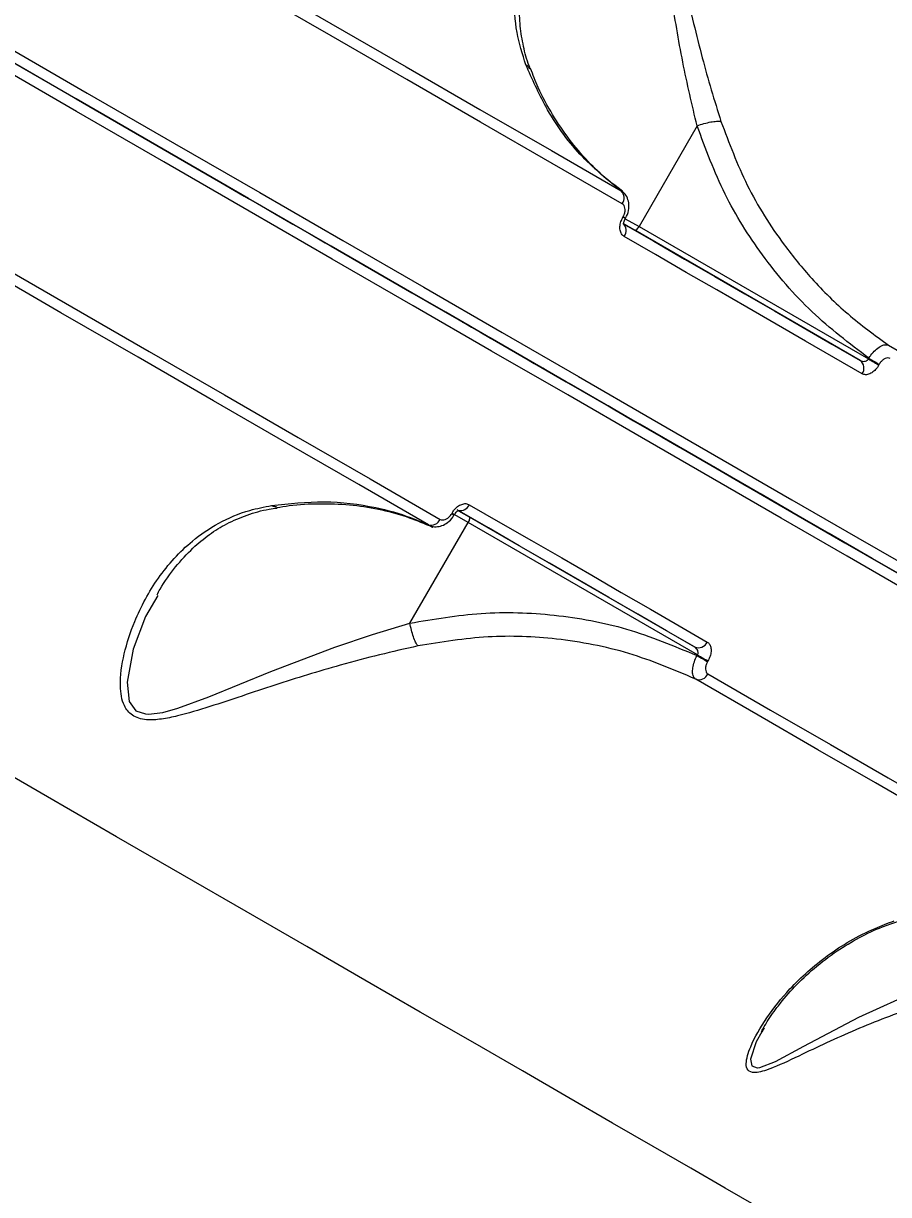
# Model space of a CAD drawing. Header units: millimetres. Extents: x -6006 to 5875, y -6399 to 6717.
# Drawn here: x 2180.7 to 2261.7, y 1250.8 to 1360.5 of the extents above; entities that cross this region are included whole.
import ezdxf

# ---------------------------------------------------------------- set-up
doc = ezdxf.new("R2010")
doc.units = ezdxf.units.MM
for name, color, linetype in [('DIKOM_ОБЪЕКТ', 7, 'Continuous'), ('DIKOM_РАЗМЕР_ЗОНА', 7, 'Continuous'), ('DIKOM_РАЗМЕР_ОБЪЕКТА', 7, 'Continuous')]:
    doc.layers.add(name, color=color, linetype=linetype)
doc.styles.add('style1', font='arial.ttf', dxfattribs={"width": 0.8})
doc.dimstyles.new('1-50', dxfattribs={"dimtxt": 300, "dimasz": 200, "dimexe": 100, "dimexo": 0, "dimgap": 100, "dimtad": 0, "dimdec": 0, "dimtxsty": 'style1', "dimcen": 0, "dimclrd": 7, "dimclre": 7, "dimadec": 1, "dimazin": 2, "dimtfac": 1, "dimtdec": 0, "dimtmove": 1, "dimatfit": 3, "dimfxl": 0, "dimlwd": 25, "dimlwe": 18, "dimarcsym": 0})

# ---------------------------------------------------------------- blocks, each defined once
blk = doc.blocks.new('*D15')
at = {"layer": 'Defpoints', "color": 0, "transparency": 16777216}
for p in [(-4354.46, 4593.05), (3409.28, 4593.05), (-1328.61, -3571.89)]:
    blk.add_point(p, dxfattribs=at)
at = {"layer": 'DIKOM_РАЗМЕР_ОБЪЕКТА', "color": 7, "lineweight": 18, "transparency": 16777216}
for p, q in [((3409.28, 4593.05), (-4454.46, 4593.05)), ((-1328.61, -3571.89), (-4454.46, -3571.89))]:
    blk.add_line(p, q, dxfattribs=at)
at = {"layer": 'DIKOM_РАЗМЕР_ОБЪЕКТА', "color": 7, "lineweight": 25, "transparency": 16777216}
for p, q in [((-4354.46, 4393.05), (-4354.46, 968.7)), ((-4354.46, -3371.89), (-4354.46, 52.46))]:
    blk.add_line(p, q, dxfattribs=at)
at = {"layer": 'DIKOM_РАЗМЕР_ОБЪЕКТА', "color": 7, "transparency": 16777216}
for points in [[(-4387.8, 4393.05), (-4321.13, 4393.05), (-4354.46, 4593.05)], [(-4387.8, -3371.89), (-4321.13, -3371.89), (-4354.46, -3571.89)]]:
    blk.add_solid(points, dxfattribs=at)
at = {"layer": 'DIKOM_РАЗМЕР_ОБЪЕКТА', "color": 0, "transparency": 16777216, "insert": (-4354.46, 510.58), "char_height": 300, "attachment_point": 5, "rotation": 90, "style": 'style1'}
blk.add_mtext('8150', dxfattribs=at)
blk = doc.blocks.new('*D16')
at = {"layer": 'Defpoints', "color": 0, "transparency": 16777216}
for p in [(3934.59, 4272.92), (-3710.11, -290.96), (3934.59, -4791.62)]:
    blk.add_point(p, dxfattribs=at)
at = {"layer": 'DIKOM_РАЗМЕР_ОБЪЕКТА', "color": 7, "lineweight": 18, "transparency": 16777216}
for p, q in [((3934.59, 4272.92), (3934.59, -4891.62)), ((-3710.11, -290.96), (-3710.11, -4891.62))]:
    blk.add_line(p, q, dxfattribs=at)
at = {"layer": 'DIKOM_РАЗМЕР_ОБЪЕКТА', "color": 7, "lineweight": 25, "transparency": 16777216}
for p, q in [((-3510.11, -4791.62), (-1432.64, -4791.62)), ((3734.59, -4791.62), (-518.7, -4791.62))]:
    blk.add_line(p, q, dxfattribs=at)
at = {"layer": 'DIKOM_РАЗМЕР_ОБЪЕКТА', "color": 7, "transparency": 16777216}
for points in [[(-3510.11, -4758.29), (-3510.11, -4824.96), (-3710.11, -4791.62)], [(3734.59, -4758.29), (3734.59, -4824.96), (3934.59, -4791.62)]]:
    blk.add_solid(points, dxfattribs=at)
at = {"layer": 'DIKOM_РАЗМЕР_ОБЪЕКТА', "color": 0, "transparency": 16777216, "insert": (-975.67, -4791.62), "char_height": 300, "attachment_point": 5, "style": 'style1'}
blk.add_mtext('7650', dxfattribs=at)
blk = doc.blocks.new('*D14')
at = {"layer": 'Defpoints', "color": 0, "transparency": 16777216}
for p in [(3463.26, 6716.57), (-5809.49, -5571.89), (-1350.38, -5571.89)]:
    blk.add_point(p, dxfattribs=at)
at = {"layer": 'DIKOM_РАЗМЕР_ЗОНА', "color": 7, "lineweight": 18, "transparency": 16777216}
for p, q in [((3463.26, 6716.57), (-5909.49, 6716.57)), ((-1350.38, -5571.89), (-5909.49, -5571.89))]:
    blk.add_line(p, q, dxfattribs=at)
at = {"layer": 'DIKOM_РАЗМЕР_ЗОНА', "color": 7, "lineweight": 25, "transparency": 16777216}
for p, q in [((-5809.49, 6516.57), (-5809.49, 1149.14)), ((-5809.49, -5371.89), (-5809.49, 69.36))]:
    blk.add_line(p, q, dxfattribs=at)
at = {"layer": 'DIKOM_РАЗМЕР_ЗОНА', "color": 7, "transparency": 16777216}
for points in [[(-5842.83, 6516.57), (-5776.16, 6516.57), (-5809.49, 6716.57)], [(-5842.83, -5371.89), (-5776.16, -5371.89), (-5809.49, -5571.89)]]:
    blk.add_solid(points, dxfattribs=at)
at = {"layer": 'DIKOM_РАЗМЕР_ЗОНА', "color": 0, "transparency": 16777216, "insert": (-5809.49, 609.25), "char_height": 300, "attachment_point": 5, "rotation": 90, "style": 'style1'}
blk.add_mtext('12300', dxfattribs=at)
blk = doc.blocks.new('*D13')
at = {"layer": 'Defpoints', "color": 0, "transparency": 16777216}
for p in [(5874.9, 4901.57), (-5210.11, -1293.83), (5874.9, -6202.3)]:
    blk.add_point(p, dxfattribs=at)
at = {"layer": 'DIKOM_РАЗМЕР_ЗОНА', "color": 7, "lineweight": 18, "transparency": 16777216}
for p, q in [((5874.9, 4901.57), (5874.9, -6302.3)), ((-5210.11, -1293.83), (-5210.11, -6302.3))]:
    blk.add_line(p, q, dxfattribs=at)
at = {"layer": 'DIKOM_РАЗМЕР_ЗОНА', "color": 7, "lineweight": 25, "transparency": 16777216}
for p, q in [((-5010.11, -6202.3), (160.46, -6202.3)), ((5674.9, -6202.3), (1240.24, -6202.3))]:
    blk.add_line(p, q, dxfattribs=at)
at = {"layer": 'DIKOM_РАЗМЕР_ЗОНА', "color": 7, "transparency": 16777216}
for points in [[(-5010.11, -6168.97), (-5010.11, -6235.64), (-5210.11, -6202.3)], [(5674.9, -6168.97), (5674.9, -6235.64), (5874.9, -6202.3)]]:
    blk.add_solid(points, dxfattribs=at)
at = {"layer": 'DIKOM_РАЗМЕР_ЗОНА', "color": 0, "transparency": 16777216, "insert": (700.35, -6202.3), "char_height": 300, "attachment_point": 5, "style": 'style1'}
blk.add_mtext('11100', dxfattribs=at)

msp = doc.modelspace()

# ---------------------------------------------------------------- linework, layer by layer
at = {"layer": 'DIKOM_ОБЪЕКТ', "color": 7, "linetype": 'Continuous', "lineweight": 15}
for p, q in [((2243.73, 1350.92), (2238.29, 1341.49)), ((2236.73, 1344.82), (2236.2, 1345.22)), ((2236.78, 1342.36), (2236.8, 1342.41)), ((2237.9, 1341.14), (2236.91, 1341.71)), ((2237, 1342.23), (2237.03, 1342.28)), ((2237, 1342.23), (2238.29, 1341.49)), ((2238.29, 1341.49), (2259.76, 1329.09)), ((2258.98, 1328.96), (2237.9, 1341.14)), ((2259.76, 1329.09), (2259.8, 1329.16)), ((2260.78, 1328.6), (2260.74, 1328.53)), ((2220.75, 1314.6), (2220.78, 1314.65)), ((2220.78, 1314.65), (2221, 1314.52)), ((2220.97, 1314.47), (2221, 1314.52)), ((2222.29, 1313.78), (2221.03, 1314.5)), ((2221.4, 1314.87), (2222.39, 1314.29)), ((2222.39, 1314.29), (2243.48, 1302.12)), ((2216.84, 1304.35), (2222.29, 1313.78)), ((2243.76, 1301.38), (2222.29, 1313.78)), ((2243.72, 1301.31), (2243.76, 1301.38)), ((2244.74, 1300.81), (2244.7, 1300.74)), ((2250.02, 1266.44), (2249.8, 1266.08))]:
    msp.add_line(p, q, dxfattribs=at)
at = {"layer": 'DIKOM_ОБЪЕКТ', "color": 7, "linetype": 'Continuous', "lineweight": 15, "flags": 128}
for points in [[(2197.51, 1346.56), (2194.2, 1348.47), (2187.13, 1352.55), (2179.84, 1356.76), (2172.35, 1361.08), (2164.66, 1365.52), (2156.78, 1370.07), (2148.71, 1374.73), (2140.46, 1379.49), (2132.05, 1384.35), (2123.47, 1389.31), (2114.73, 1394.35), (2105.86, 1399.48), (2096.84, 1404.68), (2087.7, 1409.96)], [(2179.61, 1377.74), (2187.3, 1373.31), (2194.83, 1368.95), (2202.22, 1364.69), (2209.44, 1360.52), (2216.49, 1356.45), (2223.38, 1352.47), (2230.09, 1348.6), (2236.62, 1344.83)], [(2236.72, 1343.62), (2230.17, 1347.4), (2223.44, 1351.28), (2216.54, 1355.27), (2209.47, 1359.35), (2202.23, 1363.53), (2194.83, 1367.8), (2187.28, 1372.16), (2179.58, 1376.61)], [(2263.48, 1308.47), (2257.57, 1311.88), (2251.4, 1315.44), (2245, 1319.14), (2238.35, 1322.98), (2231.46, 1326.96), (2224.35, 1331.06), (2217.02, 1335.3), (2209.47, 1339.65), (2201.71, 1344.13), (2193.75, 1348.73), (2185.59, 1353.44), (2177.24, 1358.26)], [(2177.24, 1358.26), (2185.59, 1353.44), (2193.75, 1348.73), (2201.71, 1344.13), (2209.47, 1339.65), (2217.02, 1335.3), (2224.35, 1331.06), (2231.46, 1326.96), (2238.35, 1322.98), (2245, 1319.14), (2251.4, 1315.44), (2257.57, 1311.88), (2263.48, 1308.47)], [(2178.25, 1358.83), (2186.62, 1354), (2194.8, 1349.28), (2202.79, 1344.67), (2210.56, 1340.18), (2218.13, 1335.81), (2225.48, 1331.56), (2232.61, 1327.45), (2239.51, 1323.46), (2246.17, 1319.62), (2252.6, 1315.91), (2258.78, 1312.34), (2264.7, 1308.92)], [(2263.7, 1307.19), (2257.78, 1310.61), (2251.6, 1314.18), (2245.17, 1317.88), (2238.51, 1321.73), (2231.61, 1325.72), (2224.48, 1329.83), (2217.13, 1334.08), (2209.56, 1338.44), (2201.79, 1342.94), (2193.8, 1347.54), (2185.62, 1352.27), (2177.25, 1357.1)], [(2162.52, 1347.06), (2170.22, 1342.62), (2177.77, 1338.25), (2185.17, 1333.98), (2192.41, 1329.8), (2199.48, 1325.72), (2206.38, 1321.74), (2213.11, 1317.85), (2219.66, 1314.07)], [(2196.57, 1347.1), (2196.61, 1347.08), (2196.92, 1346.9), (2197.46, 1346.59)], [(2218.57, 1313.55), (2212.04, 1317.32), (2205.32, 1321.2), (2198.44, 1325.17), (2191.38, 1329.25), (2184.16, 1333.42), (2176.78, 1337.68), (2169.24, 1342.03), (2161.55, 1346.47)], [(2197.44, 1346.6), (2197.44, 1346.6), (2197.65, 1346.48), (2198.18, 1346.17), (2198.99, 1345.71), (2200.05, 1345.09), (2201.33, 1344.35)], [(2201.33, 1344.35), (2202.77, 1343.52), (2204.31, 1342.63), (2205.89, 1341.72), (2207.44, 1340.83), (2208.9, 1339.98), (2210.21, 1339.23), (2211.31, 1338.59), (2212.17, 1338.09), (2212.74, 1337.76), (2213.01, 1337.61), (2213.03, 1337.6)], [(2236.76, 1341.79), (2239.68, 1340.11), (2242.56, 1338.45), (2245.4, 1336.81), (2248.2, 1335.19), (2250.96, 1333.6), (2253.67, 1332.03), (2256.35, 1330.49), (2258.98, 1328.96)], [(2236.92, 1341.7), (2237.02, 1341.65), (2237.28, 1341.5), (2237.23, 1341.53), (2236.95, 1341.69)], [(2237.9, 1341.14), (2237.93, 1341.13), (2237.97, 1341.14), (2238.02, 1341.17), (2238.07, 1341.21), (2238.12, 1341.26), (2238.18, 1341.33), (2238.23, 1341.41), (2238.29, 1341.49)], [(2259.18, 1327.7), (2256.54, 1329.22), (2253.86, 1330.77), (2251.13, 1332.34), (2248.37, 1333.94), (2245.56, 1335.56), (2242.71, 1337.2), (2239.83, 1338.87), (2236.9, 1340.56)], [(2213.04, 1337.59), (2213.27, 1337.46), (2213.74, 1337.19), (2213.89, 1337.1)], [(2266.55, 1306.7), (2263.88, 1308.24), (2260.12, 1310.41), (2256.08, 1312.74), (2251.76, 1315.24), (2247.16, 1317.9), (2242.29, 1320.71), (2237.15, 1323.67), (2231.76, 1326.79), (2226.11, 1330.05), (2220.2, 1333.46), (2214.05, 1337.01), (2213.13, 1337.54)], [(2221.75, 1332.56), (2221.77, 1332.55), (2222.03, 1332.4), (2222.59, 1332.08), (2223.39, 1331.62), (2224.38, 1331.05), (2225.46, 1330.42), (2226.57, 1329.78), (2227.6, 1329.19), (2228.47, 1328.68), (2229.11, 1328.31), (2229.48, 1328.1), (2229.55, 1328.06)], [(2223.7, 1331.44), (2222.83, 1331.94), (2222.19, 1332.31), (2221.82, 1332.52), (2221.77, 1332.55), (2222.03, 1332.4), (2222.59, 1332.08), (2223.39, 1331.62), (2224.38, 1331.05), (2225.46, 1330.42), (2226.57, 1329.78), (2227.6, 1329.19), (2228.47, 1328.68), (2229.11, 1328.31), (2229.48, 1328.1), (2229.53, 1328.07), (2229.27, 1328.22), (2228.71, 1328.54), (2227.91, 1329.01), (2226.92, 1329.58), (2225.83, 1330.21), (2224.73, 1330.84), (2223.7, 1331.44)], [(2261.65, 1330.38), (2267.49, 1327.01), (2273.1, 1323.77), (2278.48, 1320.66), (2283.62, 1317.69), (2288.52, 1314.86), (2293.18, 1312.18), (2297.59, 1309.63), (2301.74, 1307.23)], [(2259.76, 1329.09), (2259.9, 1329.02), (2260.03, 1328.94), (2260.17, 1328.86), (2260.3, 1328.78), (2260.43, 1328.71), (2260.55, 1328.64), (2260.65, 1328.58), (2260.74, 1328.53)], [(2259.8, 1329.16), (2259.94, 1329.08), (2260.07, 1329.01), (2260.21, 1328.93), (2260.34, 1328.85), (2260.47, 1328.78), (2260.59, 1328.71), (2260.69, 1328.65), (2260.78, 1328.6)], [(2248.38, 1317.19), (2246.88, 1318.05), (2245.28, 1318.98), (2243.64, 1319.93), (2242.01, 1320.87), (2240.45, 1321.77), (2239.03, 1322.59), (2237.78, 1323.31), (2236.76, 1323.9), (2236.01, 1324.33), (2235.54, 1324.6), (2235.39, 1324.69), (2235.54, 1324.6), (2236.01, 1324.33), (2236.76, 1323.9), (2237.78, 1323.31), (2239.02, 1322.59), (2240.45, 1321.77), (2242.01, 1320.87), (2243.64, 1319.93), (2245.28, 1318.98), (2246.88, 1318.05), (2248.38, 1317.19), (2249.72, 1316.42), (2250.86, 1315.76), (2251.75, 1315.25), (2252.36, 1314.89), (2252.67, 1314.71), (2252.67, 1314.71), (2252.36, 1314.89), (2251.75, 1315.25), (2250.86, 1315.76), (2249.72, 1316.42), (2248.38, 1317.19)], [(2222.4, 1315.44), (2225.33, 1313.75), (2228.21, 1312.09), (2231.06, 1310.45), (2233.87, 1308.83), (2236.63, 1307.23), (2239.36, 1305.66), (2242.04, 1304.11), (2244.68, 1302.58)], [(2243.48, 1302.12), (2240.85, 1303.64), (2238.17, 1305.18), (2235.46, 1306.75), (2232.7, 1308.35), (2229.9, 1309.96), (2227.06, 1311.6), (2224.18, 1313.26), (2221.26, 1314.95)], [(2221.8, 1314.64), (2221.73, 1314.68), (2221.43, 1314.85)], [(2222.39, 1314.29), (2222.42, 1314.27), (2222.43, 1314.23), (2222.43, 1314.18), (2222.42, 1314.11), (2222.4, 1314.03), (2222.37, 1313.95), (2222.33, 1313.87), (2222.29, 1313.78)], [(2193.25, 1306.95), (2192.09, 1304.96), (2190.93, 1301.92), (2190.35, 1298.83), (2190.55, 1297), (2191.18, 1296.15), (2192.08, 1295.84), (2192.37, 1295.82), (2193.7, 1295.97), (2195.11, 1296.37), (2198.02, 1297.45), (2203.82, 1299.82), (2209.81, 1302.11), (2213.33, 1303.3), (2216.84, 1304.35), (2216.84, 1304.35), (2216.84, 1304.35)], [(2243.72, 1301.31), (2243.86, 1301.23), (2243.99, 1301.15), (2244.13, 1301.08), (2244.26, 1301), (2244.39, 1300.93), (2244.51, 1300.86), (2244.61, 1300.8), (2244.7, 1300.74)], [(2243.76, 1301.38), (2243.9, 1301.3), (2244.03, 1301.22), (2244.17, 1301.14), (2244.3, 1301.07), (2244.43, 1300.99), (2244.55, 1300.93), (2244.65, 1300.87), (2244.74, 1300.81)], [(2283.69, 1275.95), (2279.53, 1278.35), (2275.12, 1280.9), (2270.46, 1283.59), (2265.56, 1286.42), (2260.42, 1289.39), (2255.04, 1292.49), (2249.43, 1295.73), (2243.6, 1299.1)], [(2244.74, 1299.59), (2250.59, 1296.21), (2256.22, 1292.97), (2261.6, 1289.85), (2266.76, 1286.88), (2271.67, 1284.04), (2276.33, 1281.35), (2280.75, 1278.8), (2284.92, 1276.39)], [(2249.3, 1249.75), (2246.36, 1251.44), (2243.14, 1253.3), (2239.62, 1255.33), (2235.82, 1257.53), (2231.73, 1259.89), (2227.37, 1262.41), (2222.73, 1265.09), (2217.81, 1267.92), (2212.63, 1270.91), (2207.19, 1274.05), (2201.5, 1277.34), (2195.55, 1280.78), (2189.35, 1284.35), (2182.92, 1288.07), (2176.25, 1291.92)], [(2249.8, 1266.08), (2249.25, 1265.12), (2248.73, 1263.51), (2248.84, 1262.9), (2249.36, 1262.71), (2249.37, 1262.71), (2249.61, 1262.74), (2251.06, 1263.3), (2253.73, 1264.74), (2258.88, 1267.46), (2264.51, 1269.99), (2269.06, 1271.59), (2273.78, 1272.84), (2276.59, 1273.37), (2279.39, 1273.74), (2279.39, 1273.74), (2279.39, 1273.74)]]:
    msp.add_lwpolyline(points, dxfattribs=at)
at = {"layer": 'DIKOM_ОБЪЕКТ', "color": 7, "linetype": 'Continuous', "lineweight": 15}
for centre, radius, start, end in [((2235.97, 1344.17), 0.924, 323.5713, 45.2088), ((2236.19, 1341.1), 0.9, 322.8095, 50.2382), ((2225.18, 1321.99), 23.44, 59.7086, 60.349), ((2315.73, 1478.86), 157.63, 239.9551, 240.0503), ((2258.43, 1328.23), 0.918, 324.4309, 53.029), ((2221.54, 1315.83), 0.947, 260.9457, 335.9575), ((2218.81, 1314.44), 0.925, 254.8043, 336.4149), ((2118.81, 1137.76), 204.12, 59.966, 60.0395), ((2243.84, 1302.96), 0.917, 246.9718, 335.5899), ((2243.89, 1299.99), 0.937, 251.5156, 334.8528)]:
    msp.add_arc(centre, radius, start, end, dxfattribs=at)
for points, knots in [([(2227.7, 1356.64), (2227.38, 1357.65), (2226.69, 1359.82), (2226.58, 1363.11), (2227.22, 1366.79), (2228.86, 1370.65), (2231.29, 1374.08), (2233.62, 1376.31), (2235.4, 1377.47), (2236.75, 1378), (2237.71, 1377.95), (2238.47, 1377.63), (2239.23, 1376.97), (2240.08, 1375.23), (2240.77, 1372.75), (2241.6, 1368.87), (2242.64, 1363.67), (2243.89, 1358.42), (2245.03, 1354.28), (2245.65, 1352.33), (2245.96, 1351.34)], [0, 0, 0, 0, 0.059056, 0.126771, 0.196529, 0.289997, 0.386193, 0.452771, 0.486432, 0.520906, 0.548913, 0.55425, 0.580046, 0.61521, 0.661735, 0.709494, 0.80614, 0.905605, 0.952553, 1, 1, 1, 1]), ([(2243.73, 1350.92), (2243.73, 1350.92), (2243.25, 1352.86), (2242.32, 1356.93), (2241.27, 1363.2), (2240.62, 1368.37), (2240.07, 1372.32), (2239.6, 1374.77), (2238.92, 1376.52), (2238.24, 1377.15), (2237.55, 1377.43), (2236.66, 1377.39), (2235.39, 1376.76), (2233.68, 1375.45), (2231.53, 1373.2), (2230.22, 1371.06), (2229.5, 1369.88)], [0, 0, 0, 0, 0.000023, 0.138408, 0.280463, 0.426222, 0.493205, 0.561306, 0.609403, 0.643588, 0.650648, 0.688199, 0.735187, 0.784043, 0.880595, 1, 1, 1, 1]), ([(2228.11, 1356.29), (2228.08, 1356.37), (2227.78, 1357.07), (2227.44, 1358.41), (2227.12, 1360.31), (2227.07, 1362.29), (2227.29, 1364.31), (2227.84, 1366.37), (2228.55, 1368.27), (2229.2, 1369.41), (2229.48, 1369.9)], [0, 0, 0, 0, 0.016493, 0.141006, 0.273696, 0.415103, 0.564424, 0.719685, 0.879169, 1, 1, 1, 1]), ([(2236.62, 1344.83), (2235.29, 1345.92), (2232.58, 1348.13), (2229.64, 1352.23), (2228.29, 1355.31), (2227.7, 1356.64)], [0, 0, 0, 0, 0.355856, 0.721483, 1, 1, 1, 1]), ([(2227.7, 1356.64), (2227.73, 1356.62), (2227.81, 1356.57), (2227.95, 1356.46), (2228, 1356.34), (2228.02, 1356.27)], [0, 0, 0, 0, 0.14349, 0.562169, 1, 1, 1, 1]), ([(2236.2, 1345.22), (2235.95, 1345.4), (2234.99, 1346.09), (2233.5, 1347.56), (2231.72, 1349.63), (2230.17, 1351.95), (2228.95, 1354.18), (2228.36, 1355.71), (2228.12, 1356.31)], [0, 0, 0, 0, 0.069194, 0.267445, 0.46694, 0.667156, 0.867467, 1, 1, 1, 1]), ([(2243.73, 1350.92), (2243.94, 1351), (2244.37, 1351.15), (2245.01, 1351.3), (2245.51, 1351.36), (2245.81, 1351.37), (2245.92, 1351.35), (2245.96, 1351.34)], [0, 0, 0, 0, 0.248777, 0.497569, 0.746372, 0.912673, 1, 1, 1, 1]), ([(2243.73, 1350.92), (2243.73, 1350.92), (2243.73, 1350.92), (2243.73, 1350.92), (2243.73, 1350.92), (2243.73, 1350.92)], [0, 0, 0, 0, 0.466101, 0.875255, 1, 1, 1, 1]), ([(2259.8, 1329.16), (2257.98, 1330.55), (2254.28, 1333.36), (2249.81, 1338.63), (2246.12, 1344.47), (2244.53, 1348.75), (2243.73, 1350.92)], [0, 0, 0, 0, 0.251655, 0.509863, 0.751874, 1, 1, 1, 1]), ([(2245.96, 1351.34), (2246.72, 1349.32), (2248.25, 1345.23), (2251.31, 1340.38), (2254.56, 1336.41), (2257.8, 1333.2), (2260.36, 1331.32), (2261.65, 1330.38)], [0, 0, 0, 0, 0.239878, 0.485875, 0.63942, 0.818548, 1, 1, 1, 1]), ([(2237.03, 1342.28), (2237.03, 1342.28), (2237.16, 1342.5), (2237.34, 1342.98), (2237.37, 1343.69), (2237.17, 1344.29), (2236.88, 1344.69), (2236.64, 1344.8), (2236.57, 1344.83)], [0, 0, 0, 0, 0.000322, 0.259941, 0.504611, 0.721739, 0.922735, 1, 1, 1, 1]), ([(2236.8, 1342.41), (2236.84, 1342.48), (2236.92, 1342.64), (2236.99, 1342.93), (2236.99, 1343.23), (2236.9, 1343.48), (2236.78, 1343.57), (2236.72, 1343.62)], [0, 0, 0, 0, 0.142273, 0.357091, 0.571549, 0.785727, 1, 1, 1, 1]), ([(2236.9, 1340.56), (2236.81, 1340.63), (2236.63, 1340.77), (2236.5, 1341.15), (2236.49, 1341.59), (2236.6, 1342.02), (2236.72, 1342.27), (2236.78, 1342.36)], [0, 0, 0, 0, 0.215033, 0.43, 0.644745, 0.859262, 1, 1, 1, 1]), ([(2236.87, 1341.69), (2236.87, 1341.69), (2236.86, 1341.69), (2236.86, 1341.77), (2236.87, 1341.9), (2236.91, 1342.06), (2236.97, 1342.18), (2237, 1342.23)], [0, 0, 0, 0, 0.189028, 0.390861, 0.581585, 0.792669, 1, 1, 1, 1]), ([(2259.8, 1329.16), (2259.87, 1329.26), (2260.05, 1329.54), (2260.42, 1329.95), (2260.89, 1330.3), (2261.33, 1330.47), (2261.55, 1330.41), (2261.65, 1330.38)], [0, 0, 0, 0, 0.11318, 0.325899, 0.548001, 0.775444, 1, 1, 1, 1]), ([(2258.98, 1328.96), (2259.05, 1328.93), (2259.17, 1328.87), (2259.38, 1328.86), (2259.56, 1328.9), (2259.66, 1328.97), (2259.72, 1329.03), (2259.75, 1329.07), (2259.76, 1329.09)], [0, 0, 0, 0, 0.255473, 0.499086, 0.716933, 0.86171, 0.907107, 1, 1, 1, 1]), ([(2260.74, 1328.53), (2260.7, 1328.45), (2260.56, 1328.23), (2260.27, 1327.92), (2259.88, 1327.67), (2259.49, 1327.58), (2259.28, 1327.66), (2259.18, 1327.7)], [0, 0, 0, 0, 0.108282, 0.320475, 0.543079, 0.771561, 1, 1, 1, 1]), ([(2261.8, 1329.14), (2261.73, 1329.17), (2261.6, 1329.22), (2261.34, 1329.15), (2261.09, 1328.99), (2260.9, 1328.79), (2260.81, 1328.65), (2260.78, 1328.6)], [0, 0, 0, 0, 0.228811, 0.457849, 0.678492, 0.888423, 1, 1, 1, 1]), ([(2217.59, 1302.21), (2216.39, 1301.94), (2213.98, 1301.4), (2209.47, 1300.2), (2204.1, 1298.55), (2199.03, 1296.8), (2195.54, 1295.74), (2193.56, 1295.33), (2192.07, 1295.23), (2190.79, 1295.61), (2189.91, 1296.74), (2189.61, 1298.76), (2190.01, 1301.51), (2191.15, 1304.99), (2192.79, 1308.01), (2194.73, 1310.44), (2196.57, 1312.21), (2198.89, 1313.79), (2201.41, 1314.88), (2203.19, 1315.23), (2203.88, 1315.37)], [0, 0, 0, 0, 0.056357, 0.113617, 0.210373, 0.309986, 0.361981, 0.388303, 0.415341, 0.44574, 0.474101, 0.516799, 0.580234, 0.645297, 0.740562, 0.789713, 0.838846, 0.89936, 0.961363, 1, 1, 1, 1]), ([(2203.88, 1315.37), (2205.53, 1315.55), (2208.88, 1315.9), (2213.22, 1315.36), (2216.43, 1314.46), (2218.01, 1313.79), (2218.57, 1313.55)], [0, 0, 0, 0, 0.318189, 0.64396, 0.875257, 1, 1, 1, 1]), ([(2203.88, 1315.37), (2203.9, 1315.36), (2203.99, 1315.31), (2204.15, 1315.24), (2204.29, 1315.27), (2204.35, 1315.28)], [0, 0, 0, 0, 0.14361, 0.562688, 1, 1, 1, 1]), ([(2204.37, 1315.17), (2204.76, 1315.24), (2206.11, 1315.47), (2208.39, 1315.57), (2211.19, 1315.48), (2213.9, 1315.06), (2216.4, 1314.42), (2217.93, 1313.77), (2218.63, 1313.48)], [0, 0, 0, 0, 0.075744, 0.264264, 0.453967, 0.644426, 0.835166, 1, 1, 1, 1]), ([(2220.78, 1314.65), (2220.83, 1314.74), (2220.98, 1314.98), (2221.3, 1315.28), (2221.69, 1315.5), (2222.08, 1315.57), (2222.3, 1315.49), (2222.4, 1315.44)], [0, 0, 0, 0, 0.140756, 0.35531, 0.570025, 0.784953, 1, 1, 1, 1]), ([(2193.17, 1307.01), (2193.26, 1307.18), (2193.75, 1308.12), (2194.84, 1309.61), (2196.4, 1311.32), (2198.01, 1312.67), (2199.69, 1313.7), (2201.56, 1314.49), (2203.15, 1314.97), (2204.16, 1315.1), (2204.41, 1315.13)], [0, 0, 0, 0, 0.040446, 0.220131, 0.391129, 0.534155, 0.670354, 0.814453, 0.953315, 1, 1, 1, 1]), ([(2218.65, 1313.53), (2218.68, 1313.51), (2218.86, 1313.38), (2219.29, 1313.36), (2219.86, 1313.45), (2220.4, 1313.77), (2220.79, 1314.13), (2220.92, 1314.42), (2220.96, 1314.48)], [0, 0, 0, 0, 0.037286, 0.245565, 0.449209, 0.671223, 0.922329, 1, 1, 1, 1]), ([(2219.66, 1314.07), (2219.73, 1314.04), (2219.87, 1313.99), (2220.13, 1314.04), (2220.39, 1314.18), (2220.61, 1314.38), (2220.71, 1314.54), (2220.75, 1314.6)], [0, 0, 0, 0, 0.214292, 0.428398, 0.642882, 0.857726, 1, 1, 1, 1]), ([(2221, 1314.52), (2221.03, 1314.57), (2221.1, 1314.67), (2221.22, 1314.8), (2221.32, 1314.88), (2221.4, 1314.91), (2221.4, 1314.91), (2221.41, 1314.91)], [0, 0, 0, 0, 0.182833, 0.409113, 0.611505, 0.803254, 1, 1, 1, 1]), ([(2218.63, 1313.48), (2218.75, 1313.44), (2218.87, 1313.4), (2218.97, 1313.34), (2218.98, 1313.34)], [0, 0, 0, 0, 0.968111, 1, 1, 1, 1]), ([(2216.84, 1304.35), (2219.06, 1304.73), (2223.56, 1305.5), (2230.41, 1305.25), (2237.26, 1304.01), (2241.55, 1302.22), (2243.72, 1301.31)], [0, 0, 0, 0, 0.24197, 0.490142, 0.741782, 1, 1, 1, 1]), ([(2217.59, 1302.21), (2217.57, 1302.24), (2217.49, 1302.33), (2217.35, 1302.59), (2217.16, 1303.05), (2216.97, 1303.69), (2216.88, 1304.13), (2216.84, 1304.35)], [0, 0, 0, 0, 0.087334, 0.253609, 0.502414, 0.751163, 1, 1, 1, 1]), ([(2216.84, 1304.35), (2216.84, 1304.35), (2216.84, 1304.35), (2216.84, 1304.35), (2216.84, 1304.35), (2216.84, 1304.35)], [0, 0, 0, 0, 0.357994, 0.875259, 1, 1, 1, 1]), ([(2243.6, 1299.1), (2241.54, 1299.98), (2237.36, 1301.75), (2230.76, 1302.99), (2224.09, 1303.28), (2219.78, 1302.57), (2217.59, 1302.21)], [0, 0, 0, 0, 0.253608, 0.513975, 0.753974, 1, 1, 1, 1]), ([(2243.76, 1301.38), (2243.78, 1301.42), (2243.81, 1301.47), (2243.82, 1301.58), (2243.82, 1301.71), (2243.74, 1301.88), (2243.63, 1302.02), (2243.53, 1302.09), (2243.48, 1302.12)], [0, 0, 0, 0, 0.144507, 0.175477, 0.36261, 0.57112, 0.804773, 1, 1, 1, 1]), ([(2244.68, 1302.58), (2244.75, 1302.53), (2244.9, 1302.42), (2245.03, 1302.11), (2245.05, 1301.7), (2244.96, 1301.25), (2244.82, 1300.96), (2244.74, 1300.81)], [0, 0, 0, 0, 0.174203, 0.389603, 0.595816, 0.797877, 1, 1, 1, 1]), ([(2243.6, 1299.1), (2243.53, 1299.15), (2243.39, 1299.28), (2243.29, 1299.64), (2243.31, 1300.15), (2243.45, 1300.73), (2243.63, 1301.12), (2243.72, 1301.31)], [0, 0, 0, 0, 0.170043, 0.380812, 0.586713, 0.793122, 1, 1, 1, 1]), ([(2244.7, 1300.74), (2244.65, 1300.65), (2244.56, 1300.46), (2244.5, 1300.16), (2244.52, 1299.9), (2244.6, 1299.7), (2244.7, 1299.62), (2244.74, 1299.59)], [0, 0, 0, 0, 0.203974, 0.408071, 0.613553, 0.826552, 1, 1, 1, 1]), ([(2279.96, 1271.44), (2279.02, 1271.38), (2277.11, 1271.25), (2273.54, 1270.78), (2269.31, 1269.93), (2264.15, 1268.46), (2259.77, 1266.8), (2256.16, 1265.19), (2253.43, 1263.9), (2251.08, 1262.77), (2249.65, 1262.28), (2248.89, 1262.23), (2248.42, 1262.41), (2248.24, 1263.23), (2248.76, 1264.95), (2250.18, 1267.43), (2252.56, 1270.4), (2255.86, 1273.34), (2259.29, 1275.38), (2261.58, 1276.24), (2262.18, 1276.47)], [0, 0, 0, 0, 0.044062, 0.088955, 0.162486, 0.238205, 0.335246, 0.385263, 0.43526, 0.493551, 0.532134, 0.540208, 0.566559, 0.592739, 0.638271, 0.707601, 0.778723, 0.871003, 0.966034, 1, 1, 1, 1]), ([(2249.75, 1266.11), (2249.93, 1266.41), (2250.39, 1267.22), (2251.39, 1268.63), (2252.84, 1270.32), (2254.68, 1272.07), (2256.71, 1273.62), (2258.86, 1274.9), (2260.76, 1275.82), (2262.02, 1276.25), (2262.5, 1276.41)], [0, 0, 0, 0, 0.074044, 0.193533, 0.337377, 0.489406, 0.648077, 0.787246, 0.91971, 1, 1, 1, 1])]:
    msp.add_open_spline(points, degree=3, knots=knots, dxfattribs=at)

# ---------------------------------------------------------------- dimensions: what is measured, and where the dimension line sits
at = {"layer": 'DIKOM_РАЗМЕР_ЗОНА'}
dim = msp.add_linear_dim(base=(-5809.49, -5571.89), p1=(3463.26, 6716.57), p2=(-1350.38, -5571.89), angle=90, text='12300', dimstyle='1-50', override={"dimscale": 1, "dimtix": 0, "dimtofl": 1, "dimtmove": 1, "dimatfit": 3}, dxfattribs=at)
dim.commit()
dim.dimension.update_dxf_attribs({"geometry": '*D14', "text_midpoint": (-5809.49, 609.25), "dimtype": 160})
dim = msp.add_linear_dim(base=(5874.9, -6202.3), p1=(-5210.11, -1293.83), p2=(5874.9, 4901.57), text='11100', dimstyle='1-50', override={"dimscale": 1, "dimtix": 0, "dimtofl": 1, "dimtmove": 1, "dimatfit": 3}, dxfattribs=at)
dim.commit()
dim.dimension.update_dxf_attribs({"geometry": '*D13', "text_midpoint": (700.35, -6202.3), "dimtype": 160})
at = {"layer": 'DIKOM_РАЗМЕР_ОБЪЕКТА'}
dim = msp.add_linear_dim(base=(-4354.46, 4593.05), p1=(-1328.61, -3571.89), p2=(3409.28, 4593.05), angle=90, text='8150', dimstyle='1-50', override={"dimscale": 1, "dimtix": 0, "dimtofl": 1, "dimtmove": 1, "dimatfit": 3}, dxfattribs=at)
dim.commit()
dim.dimension.update_dxf_attribs({"geometry": '*D15', "text_midpoint": (-4354.46, 510.58)})
dim = msp.add_linear_dim(base=(3934.59, -4791.62), p1=(-3710.11, -290.96), p2=(3934.59, 4272.92), text='7650', dimstyle='1-50', override={"dimscale": 1, "dimtix": 0, "dimtofl": 1, "dimtmove": 1, "dimatfit": 3}, dxfattribs=at)
dim.commit()
dim.dimension.update_dxf_attribs({"geometry": '*D16', "text_midpoint": (-975.67, -4791.62), "dimtype": 160})

doc.saveas('drawing.dxf')
